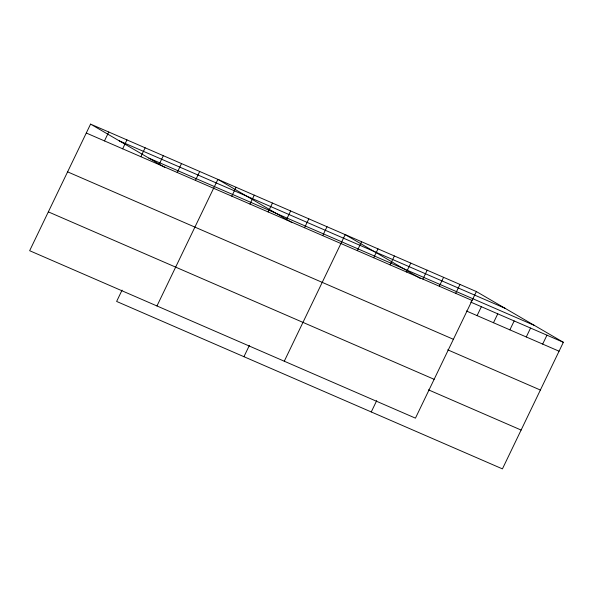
<?xml version="1.0" encoding="UTF-8"?>
<svg xmlns="http://www.w3.org/2000/svg" width="593" height="593" viewBox="0 0 593 593"><rect width="100%" height="100%" fill="white"/><g stroke="black" fill="none" stroke-linecap="round" stroke-linejoin="round"><path stroke-width="0.89" d="M90.573 124.115L29.65 250.706L415.448 418.147L476.372 291.556L90.573 124.115L164.795 167.411M104.479 140.912L108.764 132.002M122.662 148.806L126.954 139.896M140.852 156.7L145.137 147.79M159.043 164.595L163.327 155.685M177.225 172.489L181.517 163.579M122.076 290.118L116.628 301.444L502.427 468.885L563.35 342.294L476.372 291.556M195.416 180.383L199.7 171.473M156.96 305.966L217.89 179.368L292.112 222.664M231.789 196.172L236.073 187.262M249.979 204.066L254.264 195.156M268.162 211.953L272.454 203.051M286.352 219.847L290.637 210.945M304.543 227.742L308.827 218.839M243.938 356.704L249.394 345.378M322.725 235.636L327.017 226.734M284.277 361.219L345.2 234.62L420.222 278.384M357.312 250.646L361.597 241.736M373.709 257.762L377.993 248.86M390.105 264.878L394.389 255.976M406.501 271.994L410.786 263.092M422.898 279.11L427.182 270.208M371.255 411.957L376.703 400.631M439.294 286.226L443.579 277.324M455.691 293.342L459.975 284.44M477.083 315.617L481.368 306.714M493.48 322.733L497.764 313.83M509.876 329.849L514.161 320.946M526.273 336.972L530.557 328.062M542.669 344.088L546.954 335.178M119.275 140.852L505.073 308.301M148.85 158.109L534.649 325.55M86.289 133.017L472.087 300.458M470.709 302.089L563.35 342.294M466.424 310.991L559.066 351.204M67.595 171.859L453.393 339.3M447.73 349.833L540.371 390.038M48.344 211.871L434.135 379.312M428.472 389.846L521.114 430.051"/></g></svg>
